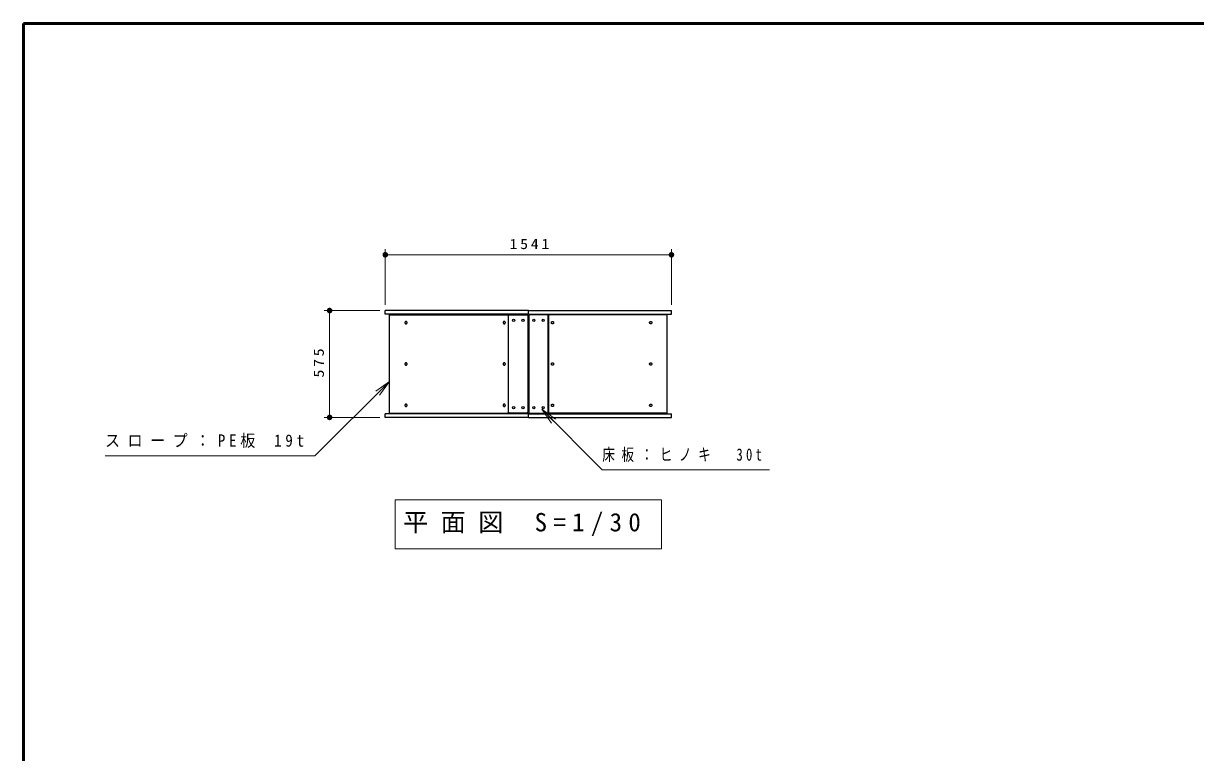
# Model space of a CAD drawing. Units: millimetres on the paper, scale 1:30. Extents: x -385 to 0, y -12 to 267.
# Drawn here: x -385 to -174.5, y 136.2 to 267 of the extents above; entities that cross this region are included whole.
import ezdxf

# ---------------------------------------------------------------- set-up
doc = ezdxf.new("R2010")
doc.units = ezdxf.units.MM
doc.layers.add('1_30', color=4, linetype='Continuous', lineweight=13)
doc.layers.add('LY_3', color=7, linetype='Continuous', lineweight=13)
doc.styles.add('ＭＳ ゴシック', font='')
doc.styles.get('ＭＳ ゴシック').set_extended_font_data('MS Gothic')

# ---------------------------------------------------------------- blocks, each defined once
blk = doc.blocks.new('filled_dot')
at = {"color": 0, "linetype": 'Continuous', "lineweight": -2, "const_width": 1.25}
blk.add_lwpolyline([(-0.625, 0, 1), (0.625, 0, 1)], format="xyb", close=True, dxfattribs=at)

msp = doc.modelspace()

# ---------------------------------------------------------------- linework, layer by layer
at = {"layer": '1_30', "color": 7}
for p, q in [((-320.027, 216.497), (-320.027, 226.497)), ((-320.027, 225.497), (-268.644, 225.497)), ((-268.644, 216.497), (-268.644, 226.497)), ((-321.027, 215.497), (-331.027, 215.497)), ((-330.027, 196.33), (-330.027, 215.497)), ((-321.748, 201.02), (-319.273, 202.788)), ((-319.273, 202.788), (-321.395, 200.666)), ((-319.273, 202.788), (-321.041, 200.313)), ((-321.027, 196.33), (-331.027, 196.33)), ((-290.18, 195.308), (-291.947, 197.783)), ((-291.947, 197.783), (-289.472, 196.016)), ((-291.947, 197.783), (-289.826, 195.662)), ((-318.235, 181.527), (-318.235, 172.727)), ((-270.435, 181.527), (-318.235, 181.527)), ((-270.435, 172.727), (-270.435, 181.527)), ((-318.235, 172.727), (-270.435, 172.727))]:
    msp.add_line(p, q, dxfattribs=at)
at = {"layer": '1_30', "lineweight": 25}
for p, q in [((-320.027, 214.863), (-320.027, 215.497)), ((-294.335, 215.497), (-320.027, 215.497)), ((-294.335, 214.863), (-320.027, 214.863)), ((-294.335, 214.863), (-294.335, 215.497)), ((-294.335, 214.863), (-294.335, 215.497)), ((-294.335, 215.497), (-268.644, 215.497)), ((-294.335, 214.863), (-268.644, 214.863)), ((-268.644, 214.863), (-268.644, 215.497)), ((-294.335, 196.963), (-320.027, 196.963)), ((-320.027, 196.33), (-320.027, 196.963)), ((-294.335, 196.33), (-320.027, 196.33)), ((-294.335, 196.33), (-294.335, 196.963)), ((-294.335, 196.963), (-268.644, 196.963)), ((-294.335, 196.33), (-294.335, 196.963)), ((-294.335, 196.33), (-268.644, 196.33)), ((-268.644, 196.33), (-268.644, 196.963))]:
    msp.add_line(p, q, dxfattribs=at)
at = {"layer": '1_30', "color": 7, "lineweight": 25}
for p, q in [((-319.273, 214.747), (-297.935, 214.747)), ((-269.397, 214.747), (-290.736, 214.747)), ((-319.273, 197.08), (-297.935, 197.08)), ((-269.397, 197.08), (-290.736, 197.08))]:
    msp.add_line(p, q, dxfattribs=at)
at = {"layer": '1_30', "color": 2, "lineweight": 25}
for p, q in [((-319.273, 197.08), (-319.273, 214.747)), ((-297.935, 214.747), (-297.935, 197.08)), ((-290.736, 214.747), (-290.736, 197.08)), ((-269.397, 197.08), (-269.397, 214.747))]:
    msp.add_line(p, q, dxfattribs=at)
at = {"layer": '1_30', "color": 40, "lineweight": 25}
for p, q in [((-297.735, 214.747), (-294.569, 214.747)), ((-290.935, 214.747), (-294.102, 214.747)), ((-297.902, 197.247), (-297.902, 214.58)), ((-294.402, 214.58), (-294.402, 197.247)), ((-294.269, 214.58), (-294.269, 197.247)), ((-290.769, 197.247), (-290.769, 214.58)), ((-294.569, 197.08), (-297.735, 197.08)), ((-294.102, 197.08), (-290.935, 197.08))]:
    msp.add_line(p, q, dxfattribs=at)
at = {"layer": '1_30', "color": 7, "lineweight": 25}
for points in [[(-316.309, 213.113), (-316.291, 213.114), (-316.274, 213.117), (-316.257, 213.121), (-316.24, 213.126), (-316.224, 213.134), (-316.209, 213.142), (-316.194, 213.153), (-316.18, 213.164), (-316.168, 213.177), (-316.156, 213.191), (-316.145, 213.206), (-316.136, 213.222), (-316.128, 213.238), (-316.121, 213.256), (-316.116, 213.274), (-316.112, 213.292), (-316.11, 213.311), (-316.109, 213.33), (-316.11, 213.349), (-316.112, 213.368), (-316.116, 213.386), (-316.121, 213.404), (-316.128, 213.422), (-316.136, 213.438), (-316.145, 213.454), (-316.156, 213.469), (-316.168, 213.483), (-316.18, 213.496), (-316.194, 213.507), (-316.209, 213.518), (-316.224, 213.526), (-316.24, 213.534), (-316.257, 213.539), (-316.274, 213.543), (-316.291, 213.546), (-316.309, 213.547), (-316.326, 213.546), (-316.343, 213.543), (-316.36, 213.539), (-316.377, 213.534), (-316.393, 213.526), (-316.408, 213.518), (-316.423, 213.507), (-316.437, 213.496), (-316.45, 213.483), (-316.461, 213.469), (-316.472, 213.454), (-316.481, 213.438), (-316.489, 213.422), (-316.496, 213.404), (-316.501, 213.386), (-316.505, 213.368), (-316.507, 213.349), (-316.508, 213.33), (-316.507, 213.311), (-316.505, 213.292), (-316.501, 213.274), (-316.496, 213.256), (-316.489, 213.238), (-316.481, 213.222), (-316.472, 213.206), (-316.461, 213.191), (-316.45, 213.177), (-316.437, 213.164), (-316.423, 213.153), (-316.408, 213.142), (-316.393, 213.134), (-316.377, 213.126), (-316.36, 213.121), (-316.343, 213.117), (-316.326, 213.114)], [(-298.666, 213.113), (-298.648, 213.114), (-298.631, 213.117), (-298.614, 213.121), (-298.598, 213.126), (-298.582, 213.134), (-298.566, 213.142), (-298.551, 213.153), (-298.538, 213.164), (-298.525, 213.177), (-298.513, 213.191), (-298.502, 213.206), (-298.493, 213.222), (-298.485, 213.238), (-298.478, 213.256), (-298.473, 213.274), (-298.469, 213.292), (-298.467, 213.311), (-298.466, 213.33), (-298.467, 213.349), (-298.469, 213.368), (-298.473, 213.386), (-298.478, 213.404), (-298.485, 213.422), (-298.493, 213.438), (-298.502, 213.454), (-298.513, 213.469), (-298.525, 213.483), (-298.538, 213.496), (-298.551, 213.507), (-298.566, 213.518), (-298.582, 213.526), (-298.598, 213.534), (-298.614, 213.539), (-298.631, 213.543), (-298.648, 213.546), (-298.666, 213.547), (-298.683, 213.546), (-298.7, 213.543), (-298.717, 213.539), (-298.734, 213.534), (-298.75, 213.526), (-298.766, 213.518), (-298.78, 213.507), (-298.794, 213.496), (-298.807, 213.483), (-298.819, 213.469), (-298.829, 213.454), (-298.839, 213.438), (-298.847, 213.422), (-298.853, 213.404), (-298.858, 213.386), (-298.862, 213.368), (-298.865, 213.349), (-298.865, 213.33), (-298.865, 213.311), (-298.862, 213.292), (-298.858, 213.274), (-298.853, 213.256), (-298.847, 213.238), (-298.839, 213.222), (-298.829, 213.206), (-298.819, 213.191), (-298.807, 213.177), (-298.794, 213.164), (-298.78, 213.153), (-298.766, 213.142), (-298.75, 213.134), (-298.734, 213.126), (-298.717, 213.121), (-298.7, 213.117), (-298.683, 213.114)], [(-290.005, 213.113), (-290.022, 213.114), (-290.039, 213.117), (-290.056, 213.121), (-290.073, 213.126), (-290.089, 213.134), (-290.105, 213.142), (-290.119, 213.153), (-290.133, 213.164), (-290.146, 213.177), (-290.158, 213.191), (-290.168, 213.206), (-290.178, 213.222), (-290.186, 213.238), (-290.192, 213.256), (-290.197, 213.274), (-290.201, 213.292), (-290.204, 213.311), (-290.204, 213.33), (-290.204, 213.349), (-290.201, 213.368), (-290.197, 213.386), (-290.192, 213.404), (-290.186, 213.422), (-290.178, 213.438), (-290.168, 213.454), (-290.158, 213.469), (-290.146, 213.483), (-290.133, 213.496), (-290.119, 213.507), (-290.105, 213.518), (-290.089, 213.526), (-290.073, 213.534), (-290.056, 213.539), (-290.039, 213.543), (-290.022, 213.546), (-290.005, 213.547), (-289.987, 213.546), (-289.97, 213.543), (-289.953, 213.539), (-289.937, 213.534), (-289.921, 213.526), (-289.905, 213.518), (-289.89, 213.507), (-289.877, 213.496), (-289.864, 213.483), (-289.852, 213.469), (-289.841, 213.454), (-289.832, 213.438), (-289.824, 213.422), (-289.817, 213.404), (-289.812, 213.386), (-289.808, 213.368), (-289.806, 213.349), (-289.805, 213.33), (-289.806, 213.311), (-289.808, 213.292), (-289.812, 213.274), (-289.817, 213.256), (-289.824, 213.238), (-289.832, 213.222), (-289.841, 213.206), (-289.852, 213.191), (-289.864, 213.177), (-289.877, 213.164), (-289.89, 213.153), (-289.905, 213.142), (-289.921, 213.134), (-289.937, 213.126), (-289.953, 213.121), (-289.97, 213.117), (-289.987, 213.114)], [(-272.362, 213.113), (-272.379, 213.114), (-272.397, 213.117), (-272.414, 213.121), (-272.43, 213.126), (-272.446, 213.134), (-272.462, 213.142), (-272.476, 213.153), (-272.49, 213.164), (-272.503, 213.177), (-272.515, 213.191), (-272.525, 213.206), (-272.535, 213.222), (-272.543, 213.238), (-272.549, 213.256), (-272.555, 213.274), (-272.558, 213.292), (-272.561, 213.311), (-272.561, 213.33), (-272.561, 213.349), (-272.558, 213.368), (-272.555, 213.386), (-272.549, 213.404), (-272.543, 213.422), (-272.535, 213.438), (-272.525, 213.454), (-272.515, 213.469), (-272.503, 213.483), (-272.49, 213.496), (-272.476, 213.507), (-272.462, 213.518), (-272.446, 213.526), (-272.43, 213.534), (-272.414, 213.539), (-272.397, 213.543), (-272.379, 213.546), (-272.362, 213.547), (-272.345, 213.546), (-272.327, 213.543), (-272.31, 213.539), (-272.294, 213.534), (-272.278, 213.526), (-272.262, 213.518), (-272.248, 213.507), (-272.234, 213.496), (-272.221, 213.483), (-272.209, 213.469), (-272.199, 213.454), (-272.189, 213.438), (-272.181, 213.422), (-272.175, 213.404), (-272.169, 213.386), (-272.166, 213.368), (-272.163, 213.349), (-272.163, 213.33), (-272.163, 213.311), (-272.166, 213.292), (-272.169, 213.274), (-272.175, 213.256), (-272.181, 213.238), (-272.189, 213.222), (-272.199, 213.206), (-272.209, 213.191), (-272.221, 213.177), (-272.234, 213.164), (-272.248, 213.153), (-272.262, 213.142), (-272.278, 213.134), (-272.294, 213.126), (-272.31, 213.121), (-272.327, 213.117), (-272.345, 213.114)], [(-316.309, 205.697), (-316.291, 205.698), (-316.274, 205.7), (-316.257, 205.704), (-316.24, 205.71), (-316.224, 205.717), (-316.209, 205.726), (-316.194, 205.736), (-316.18, 205.747), (-316.168, 205.76), (-316.156, 205.774), (-316.145, 205.789), (-316.136, 205.805), (-316.128, 205.822), (-316.121, 205.839), (-316.116, 205.857), (-316.112, 205.876), (-316.11, 205.895), (-316.109, 205.913), (-316.11, 205.932), (-316.112, 205.951), (-316.116, 205.969), (-316.121, 205.988), (-316.128, 206.005), (-316.136, 206.022), (-316.145, 206.038), (-316.156, 206.053), (-316.168, 206.067), (-316.18, 206.079), (-316.194, 206.091), (-316.209, 206.101), (-316.224, 206.11), (-316.24, 206.117), (-316.257, 206.123), (-316.274, 206.127), (-316.291, 206.129), (-316.309, 206.13), (-316.326, 206.129), (-316.343, 206.127), (-316.36, 206.123), (-316.377, 206.117), (-316.393, 206.11), (-316.408, 206.101), (-316.423, 206.091), (-316.437, 206.079), (-316.45, 206.067), (-316.461, 206.053), (-316.472, 206.038), (-316.481, 206.022), (-316.489, 206.005), (-316.496, 205.988), (-316.501, 205.969), (-316.505, 205.951), (-316.507, 205.932), (-316.508, 205.913), (-316.507, 205.895), (-316.505, 205.876), (-316.501, 205.857), (-316.496, 205.839), (-316.489, 205.822), (-316.481, 205.805), (-316.472, 205.789), (-316.461, 205.774), (-316.45, 205.76), (-316.437, 205.747), (-316.423, 205.736), (-316.408, 205.726), (-316.393, 205.717), (-316.377, 205.71), (-316.36, 205.704), (-316.343, 205.7), (-316.326, 205.698)], [(-298.666, 205.697), (-298.648, 205.698), (-298.631, 205.7), (-298.614, 205.704), (-298.598, 205.71), (-298.582, 205.717), (-298.566, 205.726), (-298.551, 205.736), (-298.538, 205.747), (-298.525, 205.76), (-298.513, 205.774), (-298.502, 205.789), (-298.493, 205.805), (-298.485, 205.822), (-298.478, 205.839), (-298.473, 205.857), (-298.469, 205.876), (-298.467, 205.895), (-298.466, 205.913), (-298.467, 205.932), (-298.469, 205.951), (-298.473, 205.969), (-298.478, 205.988), (-298.485, 206.005), (-298.493, 206.022), (-298.502, 206.038), (-298.513, 206.053), (-298.525, 206.067), (-298.538, 206.079), (-298.551, 206.091), (-298.566, 206.101), (-298.582, 206.11), (-298.598, 206.117), (-298.614, 206.123), (-298.631, 206.127), (-298.648, 206.129), (-298.666, 206.13), (-298.683, 206.129), (-298.7, 206.127), (-298.717, 206.123), (-298.734, 206.117), (-298.75, 206.11), (-298.766, 206.101), (-298.78, 206.091), (-298.794, 206.079), (-298.807, 206.067), (-298.819, 206.053), (-298.829, 206.038), (-298.839, 206.022), (-298.847, 206.005), (-298.853, 205.988), (-298.858, 205.969), (-298.862, 205.951), (-298.865, 205.932), (-298.865, 205.913), (-298.865, 205.895), (-298.862, 205.876), (-298.858, 205.857), (-298.853, 205.839), (-298.847, 205.822), (-298.839, 205.805), (-298.829, 205.789), (-298.819, 205.774), (-298.807, 205.76), (-298.794, 205.747), (-298.78, 205.736), (-298.766, 205.726), (-298.75, 205.717), (-298.734, 205.71), (-298.717, 205.704), (-298.7, 205.7), (-298.683, 205.698)], [(-290.005, 205.697), (-290.022, 205.698), (-290.039, 205.7), (-290.056, 205.704), (-290.073, 205.71), (-290.089, 205.717), (-290.105, 205.726), (-290.119, 205.736), (-290.133, 205.747), (-290.146, 205.76), (-290.158, 205.774), (-290.168, 205.789), (-290.178, 205.805), (-290.186, 205.822), (-290.192, 205.839), (-290.197, 205.857), (-290.201, 205.876), (-290.204, 205.895), (-290.204, 205.913), (-290.204, 205.932), (-290.201, 205.951), (-290.197, 205.969), (-290.192, 205.988), (-290.186, 206.005), (-290.178, 206.022), (-290.168, 206.038), (-290.158, 206.053), (-290.146, 206.067), (-290.133, 206.079), (-290.119, 206.091), (-290.105, 206.101), (-290.089, 206.11), (-290.073, 206.117), (-290.056, 206.123), (-290.039, 206.127), (-290.022, 206.129), (-290.005, 206.13), (-289.987, 206.129), (-289.97, 206.127), (-289.953, 206.123), (-289.937, 206.117), (-289.921, 206.11), (-289.905, 206.101), (-289.89, 206.091), (-289.877, 206.079), (-289.864, 206.067), (-289.852, 206.053), (-289.841, 206.038), (-289.832, 206.022), (-289.824, 206.005), (-289.817, 205.988), (-289.812, 205.969), (-289.808, 205.951), (-289.806, 205.932), (-289.805, 205.913), (-289.806, 205.895), (-289.808, 205.876), (-289.812, 205.857), (-289.817, 205.839), (-289.824, 205.822), (-289.832, 205.805), (-289.841, 205.789), (-289.852, 205.774), (-289.864, 205.76), (-289.877, 205.747), (-289.89, 205.736), (-289.905, 205.726), (-289.921, 205.717), (-289.937, 205.71), (-289.953, 205.704), (-289.97, 205.7), (-289.987, 205.698)], [(-272.362, 205.697), (-272.379, 205.698), (-272.397, 205.7), (-272.414, 205.704), (-272.43, 205.71), (-272.446, 205.717), (-272.462, 205.726), (-272.476, 205.736), (-272.49, 205.747), (-272.503, 205.76), (-272.515, 205.774), (-272.525, 205.789), (-272.535, 205.805), (-272.543, 205.822), (-272.549, 205.839), (-272.555, 205.857), (-272.558, 205.876), (-272.561, 205.895), (-272.561, 205.913), (-272.561, 205.932), (-272.558, 205.951), (-272.555, 205.969), (-272.549, 205.988), (-272.543, 206.005), (-272.535, 206.022), (-272.525, 206.038), (-272.515, 206.053), (-272.503, 206.067), (-272.49, 206.079), (-272.476, 206.091), (-272.462, 206.101), (-272.446, 206.11), (-272.43, 206.117), (-272.414, 206.123), (-272.397, 206.127), (-272.379, 206.129), (-272.362, 206.13), (-272.345, 206.129), (-272.327, 206.127), (-272.31, 206.123), (-272.294, 206.117), (-272.278, 206.11), (-272.262, 206.101), (-272.248, 206.091), (-272.234, 206.079), (-272.221, 206.067), (-272.209, 206.053), (-272.199, 206.038), (-272.189, 206.022), (-272.181, 206.005), (-272.175, 205.988), (-272.169, 205.969), (-272.166, 205.951), (-272.163, 205.932), (-272.163, 205.913), (-272.163, 205.895), (-272.166, 205.876), (-272.169, 205.857), (-272.175, 205.839), (-272.181, 205.822), (-272.189, 205.805), (-272.199, 205.789), (-272.209, 205.774), (-272.221, 205.76), (-272.234, 205.747), (-272.248, 205.736), (-272.262, 205.726), (-272.278, 205.717), (-272.294, 205.71), (-272.31, 205.704), (-272.327, 205.7), (-272.345, 205.698)], [(-316.309, 198.28), (-316.291, 198.281), (-316.274, 198.283), (-316.257, 198.288), (-316.24, 198.293), (-316.224, 198.3), (-316.209, 198.309), (-316.194, 198.319), (-316.18, 198.331), (-316.168, 198.344), (-316.156, 198.358), (-316.145, 198.373), (-316.136, 198.388), (-316.128, 198.405), (-316.121, 198.423), (-316.116, 198.441), (-316.112, 198.459), (-316.11, 198.478), (-316.109, 198.497), (-316.11, 198.516), (-316.112, 198.534), (-316.116, 198.553), (-316.121, 198.571), (-316.128, 198.588), (-316.136, 198.605), (-316.145, 198.621), (-316.156, 198.636), (-316.168, 198.65), (-316.18, 198.663), (-316.194, 198.674), (-316.209, 198.684), (-316.224, 198.693), (-316.24, 198.7), (-316.257, 198.706), (-316.274, 198.71), (-316.291, 198.713), (-316.309, 198.713), (-316.326, 198.713), (-316.343, 198.71), (-316.36, 198.706), (-316.377, 198.7), (-316.393, 198.693), (-316.408, 198.684), (-316.423, 198.674), (-316.437, 198.663), (-316.45, 198.65), (-316.461, 198.636), (-316.472, 198.621), (-316.481, 198.605), (-316.489, 198.588), (-316.496, 198.571), (-316.501, 198.553), (-316.505, 198.534), (-316.507, 198.516), (-316.508, 198.497), (-316.507, 198.478), (-316.505, 198.459), (-316.501, 198.441), (-316.496, 198.423), (-316.489, 198.405), (-316.481, 198.388), (-316.472, 198.373), (-316.461, 198.358), (-316.45, 198.344), (-316.437, 198.331), (-316.423, 198.319), (-316.408, 198.309), (-316.393, 198.3), (-316.377, 198.293), (-316.36, 198.288), (-316.343, 198.283), (-316.326, 198.281)], [(-298.666, 198.28), (-298.648, 198.281), (-298.631, 198.283), (-298.614, 198.288), (-298.598, 198.293), (-298.582, 198.3), (-298.566, 198.309), (-298.551, 198.319), (-298.538, 198.331), (-298.525, 198.344), (-298.513, 198.358), (-298.502, 198.373), (-298.493, 198.388), (-298.485, 198.405), (-298.478, 198.423), (-298.473, 198.441), (-298.469, 198.459), (-298.467, 198.478), (-298.466, 198.497), (-298.467, 198.516), (-298.469, 198.534), (-298.473, 198.553), (-298.478, 198.571), (-298.485, 198.588), (-298.493, 198.605), (-298.502, 198.621), (-298.513, 198.636), (-298.525, 198.65), (-298.538, 198.663), (-298.551, 198.674), (-298.566, 198.684), (-298.582, 198.693), (-298.598, 198.7), (-298.614, 198.706), (-298.631, 198.71), (-298.648, 198.713), (-298.666, 198.713), (-298.683, 198.713), (-298.7, 198.71), (-298.717, 198.706), (-298.734, 198.7), (-298.75, 198.693), (-298.766, 198.684), (-298.78, 198.674), (-298.794, 198.663), (-298.807, 198.65), (-298.819, 198.636), (-298.829, 198.621), (-298.839, 198.605), (-298.847, 198.588), (-298.853, 198.571), (-298.858, 198.553), (-298.862, 198.534), (-298.865, 198.516), (-298.865, 198.497), (-298.865, 198.478), (-298.862, 198.459), (-298.858, 198.441), (-298.853, 198.423), (-298.847, 198.405), (-298.839, 198.388), (-298.829, 198.373), (-298.819, 198.358), (-298.807, 198.344), (-298.794, 198.331), (-298.78, 198.319), (-298.766, 198.309), (-298.75, 198.3), (-298.734, 198.293), (-298.717, 198.288), (-298.7, 198.283), (-298.683, 198.281)], [(-290.005, 198.28), (-290.022, 198.281), (-290.039, 198.283), (-290.056, 198.288), (-290.073, 198.293), (-290.089, 198.3), (-290.105, 198.309), (-290.119, 198.319), (-290.133, 198.331), (-290.146, 198.344), (-290.158, 198.358), (-290.168, 198.373), (-290.178, 198.388), (-290.186, 198.405), (-290.192, 198.423), (-290.197, 198.441), (-290.201, 198.459), (-290.204, 198.478), (-290.204, 198.497), (-290.204, 198.516), (-290.201, 198.534), (-290.197, 198.553), (-290.192, 198.571), (-290.186, 198.588), (-290.178, 198.605), (-290.168, 198.621), (-290.158, 198.636), (-290.146, 198.65), (-290.133, 198.663), (-290.119, 198.674), (-290.105, 198.684), (-290.089, 198.693), (-290.073, 198.7), (-290.056, 198.706), (-290.039, 198.71), (-290.022, 198.713), (-290.005, 198.713), (-289.987, 198.713), (-289.97, 198.71), (-289.953, 198.706), (-289.937, 198.7), (-289.921, 198.693), (-289.905, 198.684), (-289.89, 198.674), (-289.877, 198.663), (-289.864, 198.65), (-289.852, 198.636), (-289.841, 198.621), (-289.832, 198.605), (-289.824, 198.588), (-289.817, 198.571), (-289.812, 198.553), (-289.808, 198.534), (-289.806, 198.516), (-289.805, 198.497), (-289.806, 198.478), (-289.808, 198.459), (-289.812, 198.441), (-289.817, 198.423), (-289.824, 198.405), (-289.832, 198.388), (-289.841, 198.373), (-289.852, 198.358), (-289.864, 198.344), (-289.877, 198.331), (-289.89, 198.319), (-289.905, 198.309), (-289.921, 198.3), (-289.937, 198.293), (-289.953, 198.288), (-289.97, 198.283), (-289.987, 198.281)], [(-272.362, 198.28), (-272.379, 198.281), (-272.397, 198.283), (-272.414, 198.288), (-272.43, 198.293), (-272.446, 198.3), (-272.462, 198.309), (-272.476, 198.319), (-272.49, 198.331), (-272.503, 198.344), (-272.515, 198.358), (-272.525, 198.373), (-272.535, 198.388), (-272.543, 198.405), (-272.549, 198.423), (-272.555, 198.441), (-272.558, 198.459), (-272.561, 198.478), (-272.561, 198.497), (-272.561, 198.516), (-272.558, 198.534), (-272.555, 198.553), (-272.549, 198.571), (-272.543, 198.588), (-272.535, 198.605), (-272.525, 198.621), (-272.515, 198.636), (-272.503, 198.65), (-272.49, 198.663), (-272.476, 198.674), (-272.462, 198.684), (-272.446, 198.693), (-272.43, 198.7), (-272.414, 198.706), (-272.397, 198.71), (-272.379, 198.713), (-272.362, 198.713), (-272.345, 198.713), (-272.327, 198.71), (-272.31, 198.706), (-272.294, 198.7), (-272.278, 198.693), (-272.262, 198.684), (-272.248, 198.674), (-272.234, 198.663), (-272.221, 198.65), (-272.209, 198.636), (-272.199, 198.621), (-272.189, 198.605), (-272.181, 198.588), (-272.175, 198.571), (-272.169, 198.553), (-272.166, 198.534), (-272.163, 198.516), (-272.163, 198.497), (-272.163, 198.478), (-272.166, 198.459), (-272.169, 198.441), (-272.175, 198.423), (-272.181, 198.405), (-272.189, 198.388), (-272.199, 198.373), (-272.209, 198.358), (-272.221, 198.344), (-272.234, 198.331), (-272.248, 198.319), (-272.262, 198.309), (-272.278, 198.3), (-272.294, 198.293), (-272.31, 198.288), (-272.327, 198.283), (-272.345, 198.281)]]:
    msp.add_lwpolyline(points, close=True, dxfattribs=at)
at = {"layer": '1_30', "color": 7}
for points in [[(-319.273, 202.788), (-332.652, 189.409), (-370.352, 189.409)], [(-291.947, 197.783), (-281.06, 186.896), (-251.06, 186.896)]]:
    msp.add_lwpolyline(points, dxfattribs=at)
at = {"layer": '1_30', "color": 7, "lineweight": 25}
for centre in [(-296.985, 213.747), (-295.319, 213.747), (-293.352, 213.747), (-291.685, 213.747), (-296.985, 198.08), (-295.319, 198.08), (-293.352, 198.08), (-291.685, 198.08)]:
    msp.add_circle(centre, 0.2, dxfattribs=at)
at = {"layer": '1_30', "color": 40, "lineweight": 25}
for centre, start, end in [((-297.735, 214.58), 90, 180), ((-294.569, 214.58), 0, 90), ((-294.102, 214.58), 90, 180), ((-290.935, 214.58), 0, 90), ((-297.735, 197.247), 180, 270), ((-294.569, 197.247), 270, 0), ((-294.102, 197.247), 180, 270), ((-290.935, 197.247), 270, 0)]:
    msp.add_arc(centre, 0.167, start, end, dxfattribs=at)
at = {"layer": 'LY_3', "lineweight": 50}
for p, q in [((-385, 267), (-385, 0)), ((0, 267), (-385, 267))]:
    msp.add_line(p, q, dxfattribs=at)

# ---------------------------------------------------------------- block references
at = {"layer": '1_30', "color": 7, "xscale": 0.4, "yscale": 0.4}
msp.add_blockref('filled_dot', (-320.027, 225.497), dxfattribs=at)
for p, rotation in [((-268.644, 225.497), 180), ((-330.027, 215.497), 270), ((-330.027, 196.33), 90)]:
    msp.add_blockref('filled_dot', p, dxfattribs=dict(at, rotation=rotation))

# ---------------------------------------------------------------- texts
at = {"layer": '1_30', "color": 7, "style": 'ＭＳ ゴシック'}
for s, insert, char_height, attachment_point in [('\\T1.33;\\W1.15;1541', (-293.914, 226.497), 1.833, 8), ('\\T1.5;\\W0.9;スロープ：PE板\\~19t', (-370.352, 192.059), 2.199, 4), ('\\T1.53;\\W0.75;床板：ヒノキ\u300030t', (-281.06, 189.546), 2.199, 4), ('\\T1.5;平面図\\~S=1/30', (-316.835, 177.127), 3.299, 4)]:
    msp.add_mtext(s, dxfattribs=dict(at, insert=insert, char_height=char_height, attachment_point=attachment_point))
at = {"layer": '1_30', "color": 7, "insert": (-331.027, 206.33), "char_height": 1.833, "attachment_point": 8, "rotation": 90, "style": 'ＭＳ ゴシック'}
msp.add_mtext('\\T1.33;\\W1.15;575', dxfattribs=at)

doc.saveas('drawing.dxf')
